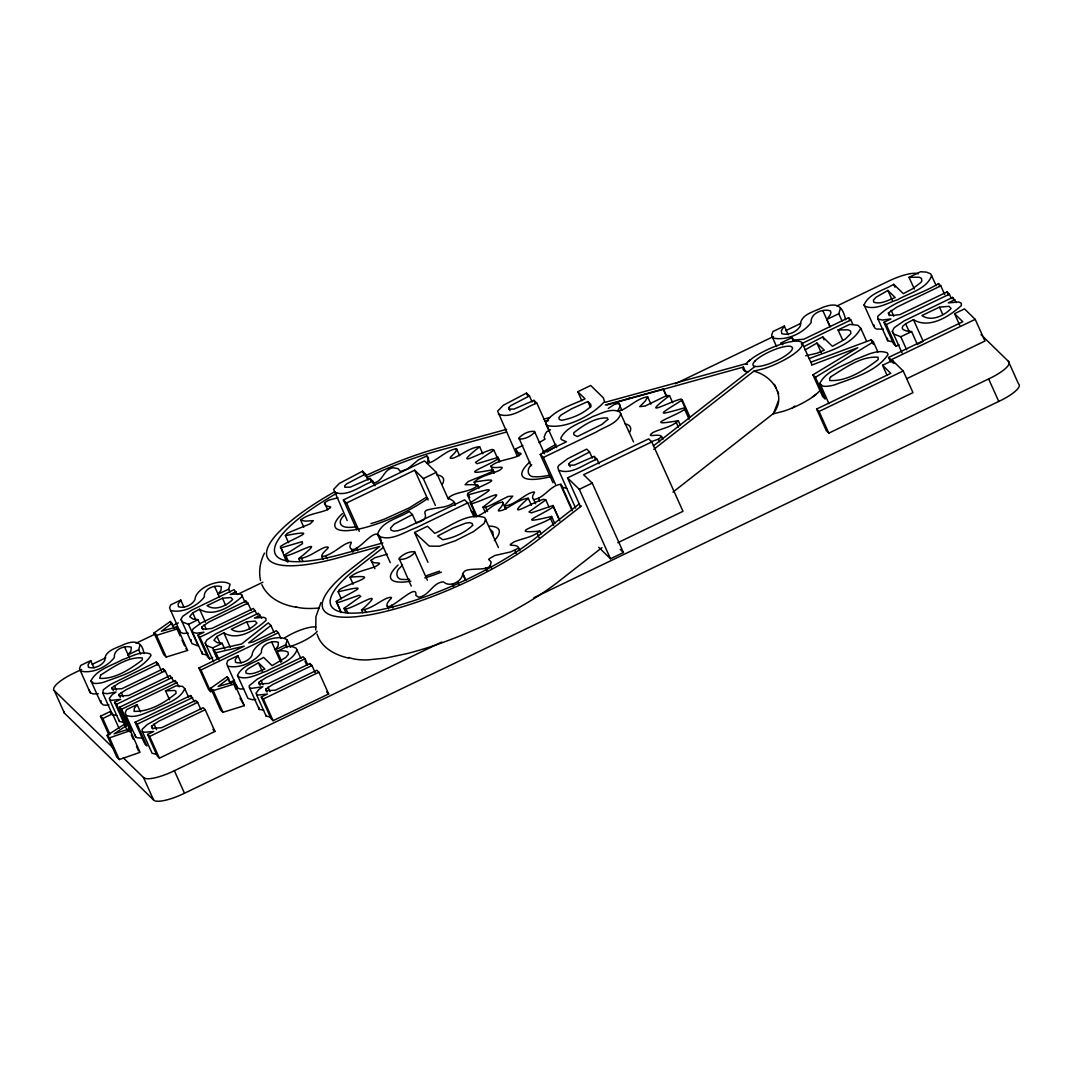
<?xml version="1.0" encoding="UTF-8"?>
<svg xmlns="http://www.w3.org/2000/svg" width="1073" height="1073" viewBox="0 0 1073 1073"><rect width="100%" height="100%" fill="white"/><g stroke="black" fill="none" stroke-linecap="round" stroke-linejoin="round"><path stroke-width="1.5" d="M140.08 644.873L138.645 649.742L128.143 654.785L130.946 651.003L131.282 647.274C124.978 644.913 113.322 649.38 114.342 657.481C107.206 667.057 92.305 673.992 80.462 671.027L79.563 668.479L80.73 665.408L90.722 660.606L88.107 664.576L88.415 667.258C94.169 669.244 102.083 665.609 104.899 660.297C104.269 650.318 117.4 647.918 124.227 644.283C134.138 640.366 142.159 640.97 143.97 653.551M237.951 655.777L235.228 659.64L235.537 662.323C241.291 664.308 249.204 660.673 252.021 655.362C252.785 643.116 278.001 633.043 287.188 639.937L285.753 644.806L275.265 649.849L278.068 646.067L278.39 642.338C272.099 639.977 260.431 644.444 261.45 652.545C254.328 662.121 239.427 669.056 227.583 666.092L226.685 663.543L227.838 660.472L237.844 655.67L241.09 662.899M840.414 308.179L838.791 313.705L826.867 319.446L830.059 315.154L830.945 312.82L830.422 310.902C823.259 308.219 810.008 313.303 811.175 322.504C803.073 333.395 786.133 341.268 772.681 337.901L771.661 335.004L772.976 331.517L784.336 326.058L781.372 330.564L781.721 333.623C788.253 335.876 797.252 331.745 800.445 325.709C799.734 314.362 814.662 311.639 822.414 307.508C835.773 302.479 842.292 304.383 845.618 319.754M286.035 560.669L280.429 546.465C292.124 538.539 323.429 528.184 285.405 535.668L288.57 542.697M499.227 461.712L498.046 457.326L477.069 463.71L475.406 462.383L493.929 450.258L498.972 461.497M390.264 562.641L377.522 534.3C381.599 521.33 398.834 518.152 409.296 511.526L412.421 514.571L416.445 523.53M545.889 423.808L546.023 421.944C555.103 409.39 571.708 405.245 585.08 398.834L577.77 391.725L590.713 385.502L603.321 397.775L604.528 401.49C592.792 415.13 564.975 430.018 546.841 425.404L545.889 423.808L556.605 447.669M620.798 413.534C617.994 423.701 604.783 426.558 596.816 431.735L543.381 457.447L540.255 454.402L566.45 441.794L561.38 439.568L560.75 438.28C566.477 426.249 582.035 422.668 592.873 416.458C601.202 413.722 611.288 407.432 619.926 412.059L633.526 441.875M485.68 519.225L484.151 523.436L473.569 531.564L455.314 540.779L439.286 546.237L429.187 546.09L414.567 532.476L427.497 526.253L434.806 533.361C449.963 526.736 467.372 512.022 484.688 517.535L498.422 547.565M493.03 534.85L492.815 531.832L490.522 529.794M653.792 449.372L753.796 371.178C772.681 375.751 787.314 396.728 772.976 413.883L672.986 492.078M297.02 649.728C292.701 661.679 277.049 665.045 266.962 670.974C258.003 673.898 247.702 680.403 238.219 676.728L237.509 675.507C241.707 665.475 254.958 662.685 263.609 657.387L272.059 665.622L285.82 657.454L288.382 654.356L287.98 652.102C280.294 647.837 268.089 656.274 287.256 646.335L292.258 646.643L296.108 648.159L300.923 658.406M842.761 340.221L838.08 329.961L849.668 324.381L857.864 325.307L860.747 328.231C851.412 346.083 826.907 351.488 809.136 358.637M931.686 275.587C926.79 289.173 909.005 293.009 897.538 299.743C887.358 303.055 875.648 310.459 864.865 306.288L864.073 304.893C868.835 293.492 883.884 290.327 893.715 284.305L903.332 293.667L912.747 288.691L920.835 282.494L921.868 280.858L921.412 278.296L919.118 277.21L909.019 277.317L920.594 271.751L926.267 272.086L930.653 273.816L936.246 285.726M883.441 329.103L876.547 329.049L874.616 327.989L874.026 324.945M169.547 699.703L165.524 690.905L176.012 685.848L182.558 686.398L184.771 688.638C179.835 700.521 164.142 703.848 153.828 709.91C145.137 712.7 135.091 719.031 125.903 715.208L125.259 712.7L126.574 709.642L137.076 704.585L140.442 711.935M465.883 580.386C453.906 562.936 485.72 573.478 490.321 565.484L491.139 561.957L488.617 559.409L489.409 558.684L494.72 555.519L510.6 551.938L518.661 547.995C517.132 542.777 504.002 548.048 513.954 541.932C522.444 538.297 532.704 537.412 539.786 531.095L541.047 533.898M477.123 516.421L467.493 495.096L467.815 493.432C478.129 486.176 512.049 475.5 474.186 482.139L475.446 484.956M689.094 419.208L684.681 409.376L685.003 407.713C655.16 416.163 657.923 415.291 682.294 400.001L689.872 416.861M473.649 516.77L473.944 512.974L471.195 511.03M90.977 680.859C96.691 669.297 111.726 665.743 122.282 659.721C131 656.864 141.059 650.345 150.314 654.007L151.025 655.429C140.898 670.705 119.921 676.138 103.343 682.374A24.692 6.344 -24.2 0 1 93.324 683.139L90.977 680.859L100.741 702.56L103.075 704.84A24.692 6.344 -24.2 0 0 108.91 704.907M100.741 702.56L101.13 700.843M819.852 383.369C826.344 370.239 843.418 366.188 855.422 359.348C865.334 356.102 876.748 348.698 887.277 352.869L888.082 354.466C876.574 371.835 852.74 378.004 833.895 385.1A28.059 7.216 -24.2 0 1 822.508 385.958L819.852 383.369L828.946 403.622M778.421 400.846L774.089 411.952M323.161 559.462L321.9 556.646C320.599 552.34 334.722 545.191 324.542 547.445C315.998 550.986 308.166 557.973 298.763 558.617L300.024 561.42M372.68 483.078C383.195 482.474 382.954 469.089 393.362 467.788L398.11 468.673L400.283 471.382L401.517 471.154L407.633 468.888L418.564 459.754L426.759 455.971C432.419 459.552 420.924 466.299 432.459 461.564C440.359 457.299 447.307 450.15 456.494 448.715C457.795 453.034 443.672 460.169 453.852 457.916C462.396 454.375 470.229 447.387 479.644 446.757L482.796 453.772M180.988 619.403L182.209 621.897L188.472 624.312L198.223 646.013L191.96 643.599L180.988 619.403L182.665 616.331L191.37 610.336L234.115 589.654L237.455 594.536M190.739 641.104L191.182 639.696M213.661 661.813L205.211 642.995L206.888 639.937L215.606 633.942L258.338 613.246L261.691 618.128M902.044 352.896L892.293 331.195L894.211 327.708L904.096 320.894L952.663 297.395L956.298 302.546M606.902 404.977L743.441 367.06L743.146 367.811A32.324 8.316 -24.2 0 0 747.224 371.566L748.391 371.62M506.121 508.843L504.86 506.027L505.531 504.404L512.746 496.155L508.146 496.464L490.133 505.437L485.667 507.328L482.957 507.14L485.479 512.76M608.297 408.451L614.064 404.615L618.759 403.233C623.48 407.364 611.717 413.682 623.172 409.443C631.232 405.259 638.355 398.123 647.636 396.782L645.49 400.792L639.749 406.654L645.155 406.037L666.829 395.481L669.539 395.669L672.691 402.683M170.473 610.47C182.316 613.434 197.217 606.5 204.339 596.923C203.32 588.822 214.989 584.356 221.293 586.716L220.958 590.445L218.047 594.12L228.656 589.184L230.078 584.316C220.89 577.422 195.688 587.494 194.91 599.74C192.094 605.051 184.18 608.686 178.426 606.701L178.118 604.019L180.733 600.048L170.728 604.85L169.574 607.922L180.224 632.171L183.268 633.419L188.258 633.124M264.468 553.105C260.162 561.501 258.472 571.292 260.538 580.56M320.988 602.53L315.918 616.667L315.744 630.025M341.321 598.841L338.169 591.813L339.269 589.855C346.177 584.155 385.234 573.988 349.999 577.18L353.151 584.195M539.786 531.095C504.538 534.287 543.595 524.107 550.503 518.42L551.616 516.448L554.768 523.476M362.781 612.817L361.521 610.014C388.989 585.509 355.512 607.318 345.975 608.954L343.977 608.378L360.81 596.36L359.106 595.247L340.812 601.685L336.774 602.771L336.305 601.43C351.77 591.438 375.402 583.001 338.169 591.813M531.417 505.289L528.251 498.261C500.783 522.752 534.274 500.957 543.796 499.307L545.795 499.897L548.96 506.925M285.405 535.668L287.041 533.536L291.427 531.43L310.084 523.892L313.343 520.673L305.108 521.116L300.614 520.083C307.79 514.021 317.863 513.404 326.353 510.144C337.083 504.377 324.542 509.004 324.502 502.781L328.633 500.179L337.968 497.765M494.251 472.509L492.99 469.692L491.354 471.825L486.981 473.931L468.311 481.469L465.065 484.701L476.09 484.714L477.78 485.291L479.041 488.094M531.712 464.649C526.32 468.499 527.058 477.552 534.917 476.707A49.814 12.809 -24.2 0 0 548.665 475.352M474.186 482.139C480.892 475.527 491.313 474.293 499.629 470.242C508.012 464.113 493.231 469.987 490.857 466.178C498.033 460.237 507.998 459.781 516.448 456.682C527.594 451.17 514.946 455.341 515.898 448.769L522.846 445.483M662.899 439.434L661.625 436.631C659.265 432.808 644.484 438.696 652.867 432.567C661.183 428.516 671.604 427.282 678.31 420.67L680.202 424.881M298.763 558.617C328.781 534.662 298.079 553.118 285.954 555.962L284.466 555.103L302.479 543.635L302.224 541.664L280.361 548.035M479.644 446.757C449.627 470.698 480.315 452.243 492.44 449.413L493.929 450.258M137.196 704.706L134.42 708.086L134.045 711.345C149.093 711.909 164.732 702.882 176.026 693.292L175.932 691.186L174.47 690.462L165.524 690.905M388.493 608.981L387.232 606.178C391.202 610.403 417.88 581.472 415.841 595.287L418.577 597.245C429.361 595.891 432.714 582.304 443.525 581.861C449.493 587.91 462.49 581.526 462.731 573.358M605.185 402.295L745.762 363.76L752.535 358.1A32.324 8.316 -24.2 0 1 801.665 342.381A32.324 8.316 -24.2 0 1 763.963 368.656L753.796 371.178M482.957 507.14C513.726 483.628 484.983 500.367 471.449 503.774L470.202 502.808C494.573 487.518 497.336 486.646 467.493 495.096M669.539 395.669C638.77 419.181 667.513 402.442 681.047 399.035L682.294 400.001M549.094 430.367L536.889 403.207L533.965 400.35L514.115 409.054L508.763 409.108L508.642 407.673L510.681 405.688L529.418 395.924L532.128 401.959M599.096 463.791L597.071 459.257L594.147 456.414L574.296 465.105L568.945 465.159L568.824 463.724L570.849 461.752L589.6 451.988L592.309 458.023M349.999 577.18C357.068 570.863 367.342 569.964 375.832 566.343C385.784 560.227 372.653 565.498 371.11 560.28L374.906 557.692L387.407 554.137M257.413 614.775L253.402 608.445L211.918 628.402L205.48 629.18L202.032 628.55L201.831 626.86L209.235 621.83L247.917 603.093L251.162 610.336M197.66 702.372L195.608 700.374L159.555 717.73L147.484 724.369L142.092 729.372L142.347 731.585L143.809 732.282L153.761 731.478L147.591 734.455L157.342 756.157L159.408 758.155L214.962 731.424L205.198 709.722L203.146 707.711L161.674 727.682L153.023 728.352L151.789 727.816L151.575 726.139L158.978 721.11L197.66 702.372L200.919 709.602M951.335 298.535L949.39 294.203L947.057 291.923L899.925 314.604L892.602 315.502L888.685 314.765L888.457 312.86L896.854 307.146L940.82 285.847L944.723 294.538M168.488 678.029L165.242 670.799L163.19 668.787L121.893 688.718L112.169 689.242L112.021 687.726L119.157 682.978L158.308 664.053L161.567 671.282M174.121 681.878L170.111 675.547L128.639 695.505L119.103 695.988L118.955 694.472L126.091 689.724L165.242 670.799M315.234 672.731L311.988 665.501L309.936 663.503L268.639 683.434L258.915 683.944L258.767 682.428L265.903 677.68L305.054 658.755L307.656 664.536M305.054 658.755L303.002 656.756L266.453 674.34L257.212 679.169L249.177 685.781L249.486 687.713L251.095 688.397L262.831 686.733L258.969 689.376L255.964 693.198L257.828 695.103L267.472 694.016L261.302 696.981L271.053 718.682L273.119 720.68L328.673 693.949L318.909 672.248L316.857 670.249L275.385 690.207L265.849 690.69L265.702 689.174L272.837 684.44L311.988 665.501M545.795 499.897L528.976 511.901L531.336 512.881L552.997 505.504L559.315 519.547M236.154 591.639L230.239 594.496L239.547 593.718L241.666 594.764L241.801 596.789C231.46 606.232 213.594 617.847 199.605 609.236L192.738 612.857L189.68 616.613L193.113 619.094L197.848 619.617L199.927 624.07M260.39 615.245L254.462 618.088L263.77 617.31L265.889 618.356L266.037 620.382C255.682 629.824 237.83 641.439 223.828 632.829L216.961 636.45L213.903 640.219L217.35 642.687L222.084 643.21L224.807 649.125M954.997 299.649L948.264 302.894L958.833 301.996L961.247 303.203L961.408 305.497C949.659 316.227 929.352 329.424 913.445 319.647L905.639 323.764L902.809 326.138L902.178 328.03L903.077 329.532L906.081 330.846L911.594 331.57L917.455 344.594M477.78 485.291C469.612 493.003 456.588 490.83 448.179 497.966C448.755 499.079 455.904 500.487 455.153 505.396M748.31 361.333L750.362 359.67M820.268 389.995A32.324 8.316 -24.2 0 1 816.177 394.234L812.087 397.359A32.324 8.316 -24.2 0 1 783.142 411.348L772.976 413.883M383.477 547.324L356.544 568.382A124.978 32.136 -24.2 0 0 371.647 611.409A124.978 32.136 -24.2 0 0 533.227 539.88L579.447 503.747M651.056 441.768L658.406 439.152L661.625 436.631M653.35 445.939L755.057 366.403M581.432 505.973L539.33 538.901A133.602 34.349 -24.2 0 1 366.59 615.365L357.148 616.626A133.602 34.349 -24.2 0 1 350.455 569.374L379.775 546.439L338.022 557.88A133.602 34.349 -24.2 0 1 277.719 533.241L283.674 527.312A133.602 34.349 -24.2 0 1 334.776 491.702M601.94 547.646L558.51 581.606A133.602 34.349 -24.2 0 1 407.136 653.564L385.784 658.071L367.865 659.895A133.602 34.349 -24.2 0 1 349.06 657.481M217.256 658.956L213.353 650.278L241.599 643.988L268.237 622.876L270.933 625.505L248.681 642.848L253.067 641.909L276.298 630.736L278.35 632.735L280.952 638.529M792.343 407.941L794.852 406.023M812.087 397.359L816.177 394.234M172.123 623.145L161.406 631.232L176.146 627.075L177.85 628.724L187.601 650.426L166.261 657.065L163.78 654.651L154.029 632.949L170.379 621.455L174.725 628.926M228.831 678.377L218.127 686.479L232.868 682.307L234.558 683.957L244.309 705.658L222.969 712.311L220.488 709.883L210.737 688.182L227.1 676.687L231.433 684.172M425.833 497.564L409.349 507.824L384.241 519.198A55.97 14.392 -24.2 0 1 370.963 523.611M125.662 726.113L114.1 733.892L128.68 729.063L130.289 730.619L140.04 752.334L119.291 759.55L116.809 757.136L107.059 735.421L124.012 724.503L127.607 730.458M321.9 556.646C331.101 555.224 338.035 548.075 345.935 543.796C357.47 539.062 345.989 545.808 351.636 549.403C360.89 551.509 378.058 519.775 381.411 542.2M805.045 349.932L816.915 343.065L824.252 350.214L816.875 353.258L805.675 355.767M504.86 506.027C514.141 504.686 521.263 497.55 529.324 493.365C540.779 489.127 529.016 495.444 533.737 499.575C544.843 498.1 549.819 485.425 560.897 484.272L567.845 499.723M552.997 505.504L553.467 506.845C538.002 516.824 514.369 525.274 551.616 516.448M453.892 502.58C447.119 507.837 437.999 507.341 430.152 509.313C419.677 511.177 429.012 514.597 423.687 519.895L420.066 521.733M811.51 365.155L857.823 347.706L812.905 374.853L815.426 377.307L873.368 341.871L877.915 351.998M497.966 458.909C486.284 466.835 454.979 477.177 492.99 469.692M555.693 446.744L551.227 449.386A55.97 14.392 -24.2 0 0 547.042 452.041M684.681 409.376C674.367 416.632 640.447 427.309 678.31 420.67M804.616 346.257L822.776 336.935L832.393 346.297L845.309 339.081L850.929 333.488L850.473 330.927L848.18 329.84L838.08 329.961M539.115 442.613L545.057 439.139L544.078 437.301L545.567 433.452L546.854 431.614L550.516 429.804M918.287 343.897L923.209 341.348L913.445 319.647M887.854 290.434L875.984 297.301L873.422 300.064L873.757 302.197C881 304.759 888.471 299.89 895.19 297.583L887.854 290.434L892.401 300.561M258.445 662.779L247.997 668.828L245.744 671.255L246.039 673.133C252.41 675.386 258.995 671.094 264.897 669.069L258.445 662.779L262.349 671.47M368.146 480.02L365.464 474.051L362.54 471.195L339.376 483.4L333.663 489.288L347.196 520.553M529.418 395.924L526.494 393.08L503.317 405.272L497.617 411.16L517.401 456.347M365.464 474.051L346.727 483.816L344.701 485.801L344.822 487.222L350.174 487.169L370.024 478.478L372.948 481.321L374.946 485.801M372.948 481.321C360.836 485.264 347.719 497.604 334.468 492.212M536.889 403.207C524.777 407.136 511.66 419.476 498.409 414.084M356.826 529.78L343.414 499.951L424.532 460.921L436.282 472.361L448.353 499.213M343.414 499.951L346.539 502.996L414.728 470.189L423.339 478.585L435.41 505.437M423.339 478.585L436.282 472.361M222.487 598.224L207.062 605.641C215.365 611.288 226.658 605.829 232.72 599.458L230.923 597.527L222.487 598.224L225.732 605.467M81.655 669.418L74.091 673.053A27.75 7.135 -24.2 0 0 54.334 690.663L64.447 713.169L153.6 800.002A27.563 7.095 -24.2 0 0 184.502 793.229L998.748 401.436A27.053 6.961 -24.2 0 0 1018.505 383.826L1008.392 361.319L981.057 334.682M92.224 664.335L105.825 657.789M136.03 643.25L155.679 633.808M172.284 625.8L178.333 622.903M238.756 593.825L262.925 582.196M675.346 383.745L773.539 336.493M785.624 330.685L800.726 323.416M836.98 305.966L888.35 281.247A27.831 7.162 -24.2 0 1 918.34 273.856M412.421 514.571L394.073 524.174L390.465 528.171L391.109 530.129L393.818 531.175L398.177 530.652L404.843 528.318L464.596 499.857L467.734 502.902L473.756 516.328M188.472 624.312L197.969 619.738M852.834 324.314L850.889 319.982L848.555 317.702L803.731 339.269L794.1 339.98L791.82 337.7L780.742 343.038L782.78 344.741M247.917 603.093L245.865 601.095L201.027 623.037L193.368 628.644L192.349 630.092L192.603 632.305L202.354 654.007L206.231 654.892M467.734 502.902L416.27 527.661C404.669 531.739 390.907 542.053 378.528 535.95L377.522 534.3M801.29 343.843L850.889 319.982M212.655 657.427L209.651 658.876L207.599 656.877L197.848 635.176L204.018 632.212L196.48 633.191L192.603 632.305M197.848 635.176L199.9 637.174L255.454 610.443M940.82 285.847L938.486 283.58C919.293 295.746 893.93 300.011 877.674 316.535L877.969 319.043L887.72 340.745L892.132 341.751M158.308 664.053L156.256 662.041L110.465 684.467L103.29 689.791L102.74 693.01L112.504 714.712L116.863 715.409M246.71 621.817L231.285 629.247C239.587 634.881 250.881 629.422 256.943 623.051L255.146 621.119L246.71 621.817L249.955 629.06M597.071 459.257C584.959 463.201 571.842 475.54 558.59 470.148L557.786 467.224L558.751 465.467L567.523 458.815L586.676 449.131L589.6 451.988M899.013 344.835L896.009 346.284L893.675 344.004L883.924 322.302L890.939 318.922L882.368 320.049L877.969 319.043M205.211 642.995L206.432 645.49L212.695 647.904L222.205 643.331M580.426 506.563L567.537 477.887L648.669 438.857L651.794 441.902L682.991 511.338L617.78 542.71M883.924 322.302L886.258 324.569L949.39 294.203M651.794 441.902L583.618 474.709L592.229 483.105L623.44 552.541L610.497 558.765L598.747 547.324M114.556 702.279L116.608 704.277L126.373 725.978L124.307 723.98L114.556 702.279L120.726 699.301L111.082 700.401L109.218 698.496L112.222 694.674L116.085 692.031L107.099 693.708L102.74 693.01M939.452 307.133L921.922 315.556C931.351 321.98 944.2 315.77 951.08 308.528L949.042 306.328L939.452 307.133L942.698 314.362M116.608 704.277L172.163 677.546M213.688 690.247L210.71 691.683L208.658 689.684L198.907 667.983L244.215 646.174L215.914 652.76L213.353 650.278M108.936 735.032L100.486 716.214L110.184 711.547L112.531 713.827L119.023 728.299M119.626 707.214L121.678 709.213L131.442 730.914L129.377 728.916L119.626 707.214L175.181 680.483L179.191 686.827M198.907 667.983L200.959 669.981L278.35 632.735M121.678 709.213L177.233 682.482M100.486 716.214L102.82 718.494L112.531 713.827M567.537 477.887L579.286 489.328L592.229 483.105M892.293 331.195L893.688 334.025L900.81 336.761L911.594 331.57M959.745 325.267L954.541 313.692L964.493 308.903L975.209 319.338L984.96 341.04L906.819 378.648M890.55 361.789L888.592 357.443L962.803 321.739L954.541 313.692M135.064 722.25L137.129 724.248L146.88 745.95L144.828 743.951L135.064 722.25L190.632 695.519L194.629 701.863M888.592 357.443L891.046 359.831L975.209 319.338M882.556 365.289L892.495 360.515L903.211 370.95L912.975 392.651L828.812 433.143L826.358 430.742L816.607 409.041L890.805 373.337L882.556 365.289L887.103 375.429M137.129 724.248L192.684 697.517M230.065 682.374L234.531 680.228M816.607 409.041L819.061 411.442L903.211 370.95M147.591 734.455L149.643 736.454L205.198 709.722M261.302 696.981L263.354 698.979L318.909 672.248M123.274 757.82L143.487 777.496A27.563 7.095 -24.2 0 0 174.376 770.722L441.768 642.07M533.925 597.728L988.635 378.93A27.053 6.961 -24.2 0 0 1008.392 361.319M361.521 610.014C370.963 609.021 378.554 601.966 386.977 598.13C398.083 595.032 384.831 601.591 387.232 606.178M587.843 401.543L571.882 408.665L560.924 415.09L558.872 417.545L559.301 419.463L561.716 420.308C572.311 418.309 583.39 413.762 591.102 406.131L590.633 404.253L587.843 401.543L590.526 407.499M439.581 571.131L426.155 575.799M810.678 362.245L871.263 339.833L873.368 341.871M107.059 735.421L109.54 737.848L130.289 730.619M154.029 632.949L156.51 635.364L177.85 628.724M210.737 688.182L213.219 690.596L234.558 683.957M474.668 516.703C485.385 514.852 491.514 503.411 502.553 502.097L505.705 509.125M605.293 404.964L663.168 389.07L666.601 396.715M506.63 429.321L440.386 447.481A133.602 34.349 -24.2 0 0 365.075 475.983M543.796 419.127L550.261 417.357M506.577 432.03L437.073 451.049A124.978 32.136 -24.2 0 0 366.631 477.713M545.325 421.421L548.558 420.549M382.873 542.925L341.321 554.325A124.978 32.136 -24.2 0 1 274.473 550.945A124.978 32.136 -24.2 0 1 336.935 493.164M627.745 398.794L630.642 397.989M415.519 522.806L418.859 522.336M356.464 526.816C351.408 527.366 339.283 529.217 340.315 521.009A49.814 12.809 -24.2 0 1 344.232 515.013M255.736 699.422L252.262 699.69L247.97 698.429L237.509 675.507M528.251 498.261C518.809 499.253 511.217 506.308 502.794 510.144C491.689 513.243 504.94 506.684 502.553 502.097M98.26 693.681L93.257 693.963L90.212 692.729L80.462 671.027M243.705 688.839L240.379 689.04L237.334 687.793L227.583 666.092M143.313 738.036L137.344 737.835L135.667 736.91L125.903 715.208M263.609 710.125L259.25 709.414L249.486 687.713M269.927 716.898L266.171 716.16L256.42 694.459M123.18 722.196L119.425 721.458L109.674 699.757M155.987 754.171L152.098 753.286L142.347 731.585M566.785 488.389L562.493 487.249L560.897 484.272M296.269 607.224C282.36 605.092 267.834 598.13 261.866 584.651M519.01 438.897C524.617 439.581 530.692 436.349 534.569 432.365L534.488 431.453C528.868 430.675 522.819 433.988 518.916 437.932L531.081 465.749M399.156 559.288C404.762 559.972 410.838 556.739 414.728 552.756L414.634 551.844C409.014 551.066 402.965 554.379 399.076 558.322L411.227 586.14M348.859 658.165C335.621 655.268 321.283 647.944 317.072 634.116M745.762 363.76L747.519 364.31M620.207 549.389L623.44 552.541M326.608 691.951L328.673 693.949M185.911 648.776L187.601 650.426M244.309 705.658L240.017 698.228M212.897 729.425L214.962 731.424M54.334 690.663L113.765 748.552M378.259 535.172L378.876 535.923M952.663 297.395L953.964 300.279M988.635 378.93L998.748 401.436M947.057 291.923L948.358 294.82M938.486 283.58L939.787 286.478M909.019 277.317L914.357 289.026M893.715 284.305L895.016 287.202M905.639 323.764L909.542 332.442M891.194 310.379L893.796 316.173M900.81 336.761L906.658 349.785M888.457 312.86L889.758 315.744M886.258 324.569L896.009 346.284M892.495 360.515L893.796 363.398M891.046 359.831L892.347 362.728M864.073 304.893L873.824 326.594M871.263 339.833L873.221 344.165M860.747 328.231L866.608 341.241M848.555 317.702L849.856 320.599M838.791 313.705L842.037 320.948M826.867 319.446L830.113 326.688M822.803 310.553L829.992 326.568M822.776 336.935L824.077 339.833M816.915 343.065L821.462 353.191M802.188 343.092L811.792 364.444M815.426 377.307L825.177 399.008L822.656 396.554L812.905 374.853M791.82 337.7L793.121 340.597M784.336 326.058L788.239 334.736M819.061 411.442L828.812 433.143M772.681 337.901L776.584 346.579M774.478 384.349L776.262 388.319M777.456 390.974L778.649 393.63M743.441 367.06L745.507 371.634M681.677 400.43L689.416 417.545M663.436 388.989L666.87 396.634M676.446 422.869L678.337 427.081M647.636 396.782L650.935 404.105M658.406 439.152L659.667 441.955M618.759 403.233L621.911 410.262M577.77 391.725L581.794 400.672M594.147 456.414L595.502 459.432M568.824 463.724L570.179 466.755M579.286 489.328L610.497 558.765M533.965 400.35L535.32 403.368M526.494 393.08L527.849 396.098M558.59 470.148L575.624 508.066M568.475 501.131L572.258 509.554M560.844 485.546L572.204 510.828M534.488 431.453L544.548 453.825M543.381 457.447L555.452 484.285M540.255 454.402L552.997 482.743M553.467 506.845L559.784 520.888M508.642 407.673L509.997 410.691M550.503 518.42L553.668 525.435M538.431 498.194L539.692 501.011M515.898 448.769L519.064 455.797M533.737 499.575L535.628 503.787M537.211 533.482L539.102 537.694M498.046 457.326L499.938 461.551M490.857 466.178L494.023 473.206M518.661 547.995L519.922 550.798M514.866 550.583L516.126 553.386M485.667 507.328L487.558 511.539M456.494 448.715L459.646 455.743M467.815 493.432L469.706 497.644M470.202 502.808L476.506 516.851M490.321 565.484L491.582 568.301M485.68 568.019L486.941 570.823M426.759 455.971L429.294 461.591M462.932 573.666L465.467 579.272M414.728 470.189L428.127 500.018M457.527 581.874L458.788 584.678M452.498 584.101L453.758 586.904M414.567 532.476L427.966 562.306M414.634 551.844L427.376 580.185M370.024 478.478L371.365 481.455M362.54 471.195L363.881 474.186M346.539 502.996L359.281 531.336M391.565 605.159L392.839 607.975M371.11 560.28L374.906 568.703M356.41 547.914L357.671 550.731M351.636 549.403L352.896 552.206M324.502 502.781L327.654 509.809M364.86 609.786L366.121 612.589M325.951 555.894L327.211 558.711M345.975 608.954L347.867 613.166M343.977 608.378L345.868 612.589M300.614 520.083L303.78 527.098M336.305 601.43L340.731 611.261M336.774 602.771L341.201 612.603M301.674 558.671L302.935 561.474M285.954 555.962L288.489 561.581M281.059 547.874L282.964 552.085M284.224 554.889L287.631 562.131M309.936 663.503L311.237 666.387M304.96 661.089L306.905 665.434M287.188 639.937L290.448 647.18M285.753 644.806L287.054 647.703M270.933 625.505L274.178 632.748M277.062 651.244L281.743 661.491M271.684 642.03L280.791 662.282M245.865 601.095L247.166 603.992M241.666 594.764L244.912 602.007M228.656 589.184L229.957 592.081M268.009 687.149L269.967 691.495M265.702 689.174L267.003 692.058M261.088 680.403L263.033 684.748M258.767 682.428L260.068 685.312M214.573 586.408L219.455 597.125M263.354 698.979L273.119 720.68M223.828 632.829L230.333 647.301M216.961 636.45L220.206 643.693M234.169 685.204L236.114 689.537M199.605 609.236L205.453 622.26M204.246 624.687L206.19 629.019M227.1 676.687L229.702 682.482M215.914 652.76L219.16 660.002M212.695 647.904L217.256 658.031M201.831 626.86L203.132 629.757M192.738 612.857L195.983 620.087M199.9 637.174L209.651 658.876M180.733 600.048L183.979 607.278M213.219 690.596L222.969 712.311M200.959 669.981L210.71 691.683M176.146 627.075L180.049 635.753M182.008 640.098L184.61 645.879M170.379 621.455L171.68 624.338M190.632 695.519L191.919 698.416M184.771 688.638L188.66 697.329M156.51 635.364L166.261 657.065M163.19 668.787L164.491 671.685M156.256 662.041L157.557 664.938M138.645 649.742L140.59 654.074M124.575 646.965L129.444 657.682M128.036 654.678L129.337 657.575M153.989 723.967L156.591 729.747M174.376 770.722L184.502 793.229M151.575 726.139L152.876 729.036M149.643 736.454L159.408 758.155M121.262 692.447L123.221 696.793M118.955 694.472L120.256 697.356M114.342 685.701L116.286 690.046M112.021 687.726L113.322 690.61M128.68 729.063L129.981 731.96M131.282 734.844L133.24 739.19M136.486 746.419L138.444 750.765M143.487 777.496L153.6 800.002M90.722 660.606L93.968 667.835M110.184 711.547L111.485 714.444M102.82 718.494L109.983 734.415M109.54 737.848L119.291 759.55M265.715 714.9L266.171 716.16M118.969 720.198L119.425 721.458M236.436 685.245L237.334 687.793M179.325 629.623L180.224 632.171M89.314 690.18L90.212 692.729M135.01 734.401L135.667 736.91M258.928 707.483L259.25 709.414M887.425 338.236L887.72 340.745M202.1 651.794L202.354 654.007M64.447 713.169A27.75 7.135 -24.2 0 1 63.763 711.386M317.165 631.273A22.439 5.767 -24.2 0 1 291.293 646.08M284.653 637.925A22.439 5.767 -24.2 0 1 315.824 627.034M625.023 423.835A59.27 15.237 -24.2 0 1 629.905 431.963M550.986 476.573A59.27 15.237 -24.2 0 1 529.928 461.873M542.482 452.363A59.27 15.237 -24.2 0 1 556.002 444.383M436.738 474.91A59.27 15.237 -24.2 0 1 442.264 484.406M427.778 498.409A59.27 15.237 -24.2 0 1 355.793 529.619A59.27 15.237 -24.2 0 1 342.488 513.524M489.288 526.146A59.27 15.237 -24.2 0 1 494.345 540.577M441.419 572.137A59.27 15.237 -24.2 0 1 424.801 577.878M410.892 581.177A59.27 15.237 -24.2 0 1 398.07 565.055M409.658 579.313A49.814 12.809 -24.2 0 1 403.555 579.447C395.696 580.278 394.958 571.225 400.35 567.376A55.97 14.392 -24.2 0 1 402.563 565.042M319.177 608.015A133.602 34.349 -24.2 0 1 295.759 606.862M607.787 419.476L601.819 424.492L577.328 436.563L573.921 434.82L573.706 432.821C583.028 425.525 595.3 417.089 607.466 418.001L607.787 419.476M100.701 674.997L99.735 678.351C115.012 679.316 130.584 668.975 142.333 659.922L142.253 657.897C127.285 656.609 112.973 667.446 100.701 674.997M830.891 376.717L829.684 378.246L829.791 380.526C847.16 381.626 864.851 369.863 878.197 359.589L878.116 357.269C861.109 355.82 844.84 368.133 830.891 376.717M755.003 361.024L754.171 361.95A21.554 5.539 -24.2 0 0 752.938 364.31L752.964 364.927A21.554 5.539 -24.2 0 0 754.306 366.215L755.164 366.43A21.554 5.539 -24.2 0 0 758.866 366.416L760.408 366.201A21.554 5.539 -24.2 0 0 769.81 363.546L775.994 360.971A21.554 5.539 -24.2 0 0 792.236 347.29L791.123 346.539A21.554 5.539 -24.2 0 0 773.566 349.999A21.554 5.539 -24.2 0 0 755.003 361.024M472.643 525.394C464.649 532.946 453.571 537.881 442.76 539.732L437.583 536.071L452.779 528.198L465.736 523.114L469.813 522.618L472.294 523.557L472.643 525.394"/></g></svg>
